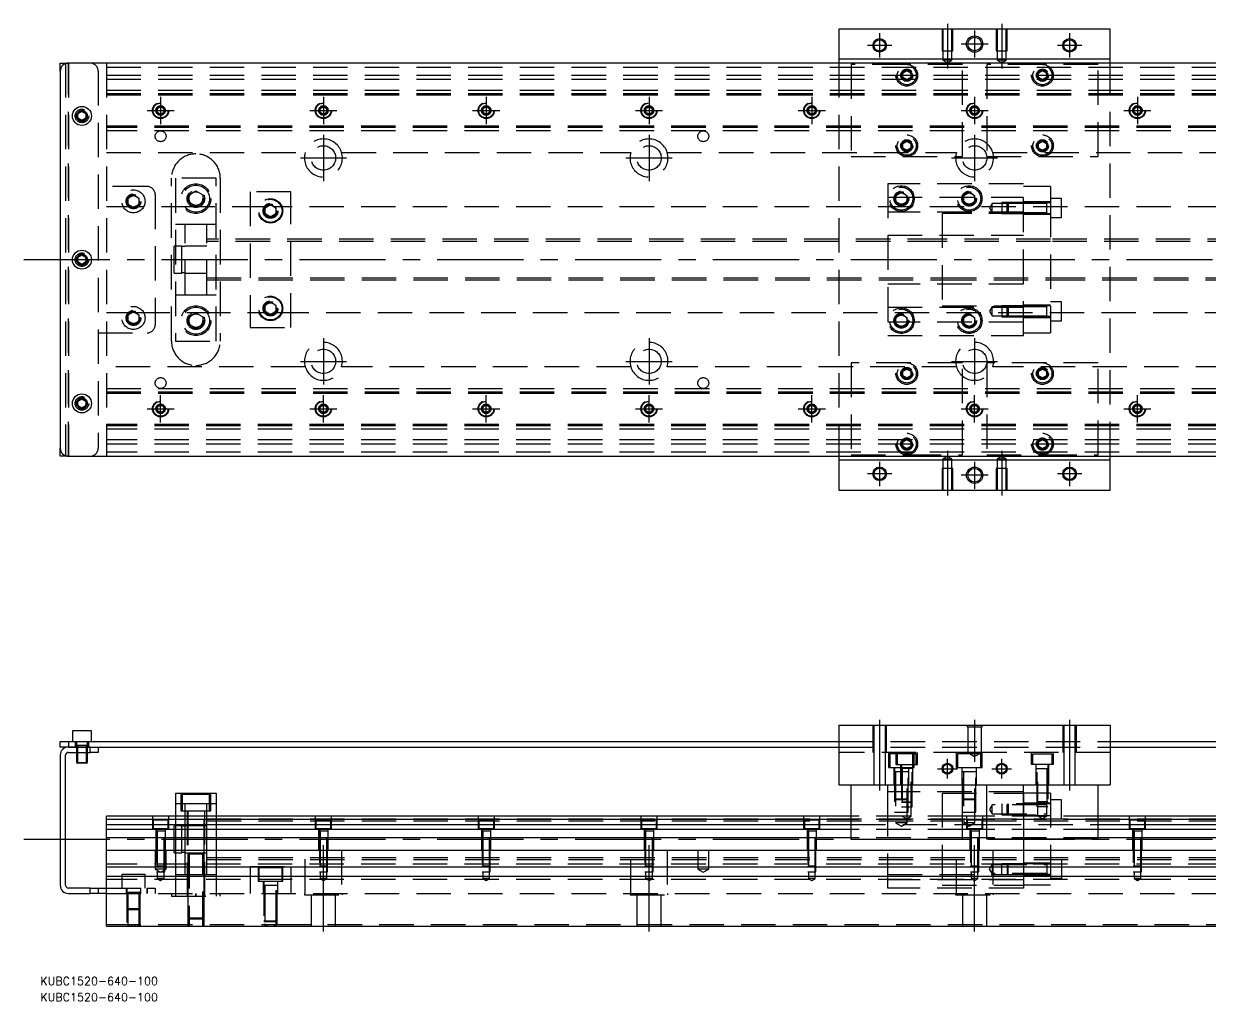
# Model space of a CAD drawing. Extents: x -13 to 861, y -273 to 87.
# Drawn here: x -13.4 to 423.9, y -273.5 to 87 of the extents above; entities that cross this region are included whole.
import ezdxf

# ---------------------------------------------------------------- set-up
doc = ezdxf.new("R2010")
doc.units = 0
doc.linetypes.add('CENTER', pattern=[50.8, 31.75, -6.35, 6.35, -6.35])
doc.linetypes.add('DASHED', pattern=[19.05, 12.7, -6.35])
doc.layers.get('0').update_dxf_attribs({"linetype": 'CONTINUOUS'})
doc.layers.add('CENTER', color=1, linetype='CENTER')
doc.styles.get("Standard").update_dxf_attribs({"font": 'txt.shx', "height": 3, "bigfont": 'bigfont.shx'})

# ---------------------------------------------------------------- blocks, each defined once
blk = doc.blocks.new('*U2')
at = {"color": 7, "linetype": 'CONTINUOUS'}
blk.add_text('KUBC1520-640-100', height=3, dxfattribs=at).set_placement((-7.31, -267.52))
blk = doc.blocks.new('*U3')
at = {"color": 7, "linetype": 'CONTINUOUS'}
blk.add_text('KUBC1520-640-100', height=3, dxfattribs=at).set_placement((-7.31, -273.48))

msp = doc.modelspace()

# ---------------------------------------------------------------- linework, layer by layer
at = {"color": 7, "linetype": 'CONTINUOUS'}
for p, q in [((287, 85), (287, 74)), ((387, 85), (287, 85)), ((387, 74), (387, 85)), ((0, 69.5), (0, 72.5)), ((0, 72.5), (3, 72.5)), ((671, 72.5), (3, 72.5)), ((287, 74), (387, 74)), ((287, 74), (287, 72.5)), ((387, 72.5), (387, 74)), ((0, 69.5), (0, -69.5)), ((6.5, 53.866026), (8, 54.73205)), ((6.5, 52.133974), (6.5, 53.866026)), ((8, 54.73205), (9.5, 53.866026)), ((9.5, 53.866026), (9.5, 52.133974)), ((8, 51.26795), (6.5, 52.133974)), ((9.5, 52.133974), (8, 51.26795)), ((6.5, 0.866026), (8, 1.73205)), ((6.5, -0.866026), (6.5, 0.866026)), ((8, 1.73205), (9.5, 0.866026)), ((9.5, 0.866026), (9.5, -0.866026)), ((8, -1.73205), (6.5, -0.866026)), ((9.5, -0.866026), (8, -1.73205)), ((6.5, -52.133974), (8, -51.26795)), ((6.5, -53.866026), (6.5, -52.133974)), ((8, -51.26795), (9.5, -52.133974)), ((9.5, -52.133974), (9.5, -53.866026)), ((8, -54.73205), (6.5, -53.866026)), ((9.5, -53.866026), (8, -54.73205)), ((0, -72.5), (0, -69.5)), ((3, -72.5), (0, -72.5)), ((3, -72.5), (671, -72.5)), ((287, -72.5), (287, -74)), ((287, -74), (287, -85)), ((387, -74), (287, -74)), ((387, -74), (387, -72.5)), ((387, -85), (387, -74)), ((287, -85), (387, -85)), ((11.5, -173.72), (4.5, -173.72)), ((4.5, -173.72), (4.5, -177.72)), ((11.5, -177.72), (11.5, -173.72)), ((287, -171.72), (287, -193.72)), ((287, -171.72), (387, -171.72)), ((387, -171.72), (387, -193.72)), ((0, -179.72), (0, -177.72)), ((0, -177.72), (3, -177.72)), ((3, -177.72), (3, -179.72)), ((3, -177.72), (287, -177.72)), ((387, -177.72), (671, -177.72)), ((3, -179.72), (0, -179.72)), ((0, -182.72), (0, -230.72)), ((2, -230.72), (2, -182.72)), ((3, -179.72), (11, -179.72)), ((11, -179.72), (3, -179.72)), ((3, -181.72), (11, -181.72)), ((6, -181.72), (6, -185.37)), ((6.35, -181.72), (6.35, -185.72)), ((9.65, -185.72), (9.65, -181.72)), ((10, -185.37), (10, -181.72)), ((11, -179.72), (287, -179.72)), ((11, -181.72), (11, -179.72)), ((14, -181.72), (11, -181.72)), ((14, -179.72), (14, -181.72)), ((387, -179.72), (663, -179.72)), ((6, -185.37), (10, -185.37)), ((6, -185.37), (6.35, -185.72)), ((9.65, -185.72), (6.35, -185.72)), ((9.65, -185.72), (10, -185.37)), ((42.5, -196.72), (42.5, -205.22)), ((42.5, -196.72), (57.5, -196.72)), ((57.5, -196.72), (57.5, -205.22)), ((287, -193.72), (387, -193.72)), ((291.5, -213.72), (291.5, -193.72)), ((332.5, -213.72), (332.5, -193.72)), ((341.5, -213.72), (341.5, -193.72)), ((382.5, -213.72), (382.5, -193.72)), ((291.5, -205.22), (17, -205.22)), ((17, -245.72), (17, -205.22)), ((341.5, -205.22), (332.5, -205.22)), ((657, -205.22), (382.5, -205.22)), ((291.5, -206.472272), (17, -206.472272)), ((17, -208.24668), (291.5, -208.24668)), ((341.5, -206.472272), (332.5, -206.472272)), ((332.5, -208.24668), (341.5, -208.24668)), ((657, -206.472272), (382.5, -206.472272)), ((382.5, -208.24668), (657, -208.24668)), ((291.5, -210.143076), (17, -210.143076)), ((291.5, -213.197372), (17, -213.197372)), ((291.5, -213.72), (332.5, -213.72)), ((341.5, -210.143076), (332.5, -210.143076)), ((341.5, -213.197372), (332.5, -213.197372)), ((382.5, -213.72), (341.5, -213.72)), ((657, -210.143076), (382.5, -210.143076)), ((657, -213.197372), (382.5, -213.197372)), ((17, -217.72), (657, -217.72)), ((657, -224.02), (17, -224.02)), ((11, -231.72), (3, -231.72)), ((11, -233.72), (11, -231.72)), ((11, -231.72), (14, -231.72)), ((14, -231.72), (14, -233.72)), ((14, -231.72), (17, -231.72)), ((657, -227.42), (17, -227.42)), ((3, -233.72), (11, -233.72)), ((14, -233.72), (11, -233.72)), ((17, -233.72), (14, -233.72)), ((17, -245.72), (657, -245.72))]:
    msp.add_line(p, q, dxfattribs=at)
at = {"color": 3, "linetype": 'DASHED'}
for p, q in [((325.000006, 85), (325.000006, 77)), ((325.35, 85), (325.35, 77)), ((328.65, 77), (328.65, 85)), ((328.999994, 77), (328.999994, 85)), ((345.000006, 85), (345.000006, 77)), ((345.35, 85), (345.35, 77)), ((348.65, 77), (348.65, 85)), ((348.999994, 77), (348.999994, 85)), ((325.000006, 77), (328.999994, 77)), ((325.35, 77), (325.35, 73.5)), ((328.65, 73.5), (328.65, 77)), ((345.000006, 77), (348.999994, 77)), ((345.35, 77), (345.35, 73.5)), ((348.65, 73.5), (348.65, 77)), ((2, 72.5), (2, -72.5)), ((3, 72.5), (3, -72.5)), ((3, -72.5), (3, 72.5)), ((3, 72.5), (3, -72.5)), ((3, -72.5), (3, 72.5)), ((17, 72.5), (17, -72.5)), ((17, 71), (657, 71)), ((287, 72.5), (287, -72.5)), ((291.5, 72), (291.5, 38)), ((312, 72), (291.5, 72)), ((332.5, 72), (312, 72)), ((328.65, 73.5), (325.35, 73.5)), ((325.35, 73.5), (327, 72.547372)), ((327, 72.547372), (328.65, 73.5)), ((332.5, 38), (332.5, 72)), ((362, 72), (341.5, 72)), ((341.5, 72), (341.5, 38)), ((348.65, 73.5), (345.35, 73.5)), ((345.35, 73.5), (347, 72.547372)), ((347, 72.547372), (348.65, 73.5)), ((382.5, 72), (362, 72)), ((382.5, 38), (382.5, 72)), ((387, -72.5), (387, 72.5)), ((14, 69.5), (14, -69.5)), ((17, 68), (657, 68)), ((17, 66.5), (657, 66.5)), ((310, 68), (310.023172, 68.30356)), ((310.5, 68.866026), (312, 69.73205)), ((310.5, 67.133974), (310.5, 68.866026)), ((312, 66.26795), (310.5, 67.133974)), ((312, 69.73205), (313.5, 68.866026)), ((313.5, 67.133974), (312, 66.26795)), ((313.5, 68.866026), (313.5, 67.133974)), ((360.5, 68.866026), (362, 69.73205)), ((360.5, 67.133974), (360.5, 68.866026)), ((362, 66.26795), (360.5, 67.133974)), ((362, 69.73205), (363.5, 68.866026)), ((363.5, 67.133974), (362, 66.26795)), ((363.5, 68.866026), (363.5, 67.133974)), ((363.973226, 68.326156), (364, 68)), ((17, 62.5), (657, 62.5)), ((17, 61.247728), (657, 61.247728)), ((17, 61.1147), (657, 61.1147)), ((17, 61.1), (657, 61.1)), ((17, 60.8), (657, 60.8)), ((9.973226, 53.326156), (10, 53)), ((35.5, 55), (35.52041, 55.24661)), ((35.75, 55.721688), (37, 56.443376)), ((35.75, 54.278312), (35.75, 55.721688)), ((37, 53.556624), (35.75, 54.278312)), ((37, 56.443376), (38.25, 55.721688)), ((38.25, 54.278312), (37, 53.556624)), ((38.25, 55.721688), (38.25, 54.278312)), ((95.5, 55), (95.52041, 55.24661)), ((95.75, 55.721688), (97, 56.443376)), ((95.75, 54.278312), (95.75, 55.721688)), ((97, 53.556624), (95.75, 54.278312)), ((97, 56.443376), (98.25, 55.721688)), ((98.25, 54.278312), (97, 53.556624)), ((98.25, 55.721688), (98.25, 54.278312)), ((155.5, 55), (155.52041, 55.24661)), ((155.75, 55.721688), (157, 56.443376)), ((155.75, 54.278312), (155.75, 55.721688)), ((157, 53.556624), (155.75, 54.278312)), ((157, 56.443376), (158.25, 55.721688)), ((158.25, 54.278312), (157, 53.556624)), ((158.25, 55.721688), (158.25, 54.278312)), ((215.5, 55), (215.52041, 55.24661)), ((215.75, 55.721688), (217, 56.443376)), ((215.75, 54.278312), (215.75, 55.721688)), ((217, 53.556624), (215.75, 54.278312)), ((217, 56.443376), (218.25, 55.721688)), ((218.25, 54.278312), (217, 53.556624)), ((218.25, 55.721688), (218.25, 54.278312)), ((275.5, 55), (275.52041, 55.24661)), ((275.75, 55.721688), (277, 56.443376)), ((275.75, 54.278312), (275.75, 55.721688)), ((277, 53.556624), (275.75, 54.278312)), ((277, 56.443376), (278.25, 55.721688)), ((278.25, 54.278312), (277, 53.556624)), ((278.25, 55.721688), (278.25, 54.278312)), ((335.5, 55), (335.52041, 55.24661)), ((335.75, 55.721688), (337, 56.443376)), ((335.75, 54.278312), (335.75, 55.721688)), ((337, 53.556624), (335.75, 54.278312)), ((337, 56.443376), (338.25, 55.721688)), ((338.25, 54.278312), (337, 53.556624)), ((338.25, 55.721688), (338.25, 54.278312)), ((395.5, 55), (395.52041, 55.24661)), ((395.75, 55.721688), (397, 56.443376)), ((395.75, 54.278312), (395.75, 55.721688)), ((397, 53.556624), (395.75, 54.278312)), ((397, 56.443376), (398.25, 55.721688)), ((398.25, 54.278312), (397, 53.556624)), ((398.25, 55.721688), (398.25, 54.278312)), ((657, 49.2), (17, 49.2)), ((657, 48.9), (17, 48.9)), ((657, 48.8853), (17, 48.8853)), ((657, 48.752272), (17, 48.752272)), ((657, 47.5), (17, 47.5)), ((310.5, 42.866026), (312, 43.73205)), ((312, 43.73205), (313.5, 42.866026)), ((360.5, 42.866026), (362, 43.73205)), ((362, 43.73205), (363.5, 42.866026)), ((17, 39.5), (90.291796, 39.5)), ((103.708204, 39.5), (210.291796, 39.5)), ((223.708204, 39.5), (330.291796, 39.5)), ((310.5, 41.133974), (310.5, 42.866026)), ((312, 40.26795), (310.5, 41.133974)), ((313.5, 41.133974), (312, 40.26795)), ((313.5, 42.866026), (313.5, 41.133974)), ((313.973226, 42.326156), (314, 42)), ((343.708204, 39.5), (450.291796, 39.5)), ((360.5, 41.133974), (360.5, 42.866026)), ((362, 40.26795), (360.5, 41.133974)), ((363.5, 41.133974), (362, 40.26795)), ((363.5, 42.866026), (363.5, 41.133974)), ((363.973226, 42.326156), (364, 42)), ((291.5, 38), (332.5, 38)), ((341.5, 38), (382.5, 38)), ((32, 27), (14, 27)), ((41, -30), (41, 30)), ((57.5, 30), (42.5, 30)), ((42.5, 30), (42.5, -30)), ((57.5, -30), (57.5, 30)), ((59, 30), (59, -30)), ((305, 28), (305, -28)), ((355, 28), (305, 28)), ((355, -28), (355, 28)), ((365, 27), (355, 27)), ((365, 27), (365, 20.976176)), ((24.5, 21.5), (24.534018, 21.911016)), ((25, 22.6547), (27, 23.809402)), ((25, 20.3453), (25, 22.6547)), ((27, 23.809402), (29, 22.6547)), ((29, 22.6547), (29, 20.3453)), ((35, 24), (35, -24)), ((47, 22.5), (47.020026, 22.846056)), ((47.5, 23.943376), (50, 25.386752)), ((47.5, 21.056624), (47.5, 23.943376)), ((50, 25.386752), (52.5, 23.943376)), ((52.5, 23.943376), (52.5, 21.056624)), ((70, 25), (70, -25)), ((85, 25), (70, 25)), ((85, -25), (85, 25)), ((305, 23), (355, 23)), ((308, 23.6547), (310, 24.809402)), ((308, 21.3453), (308, 23.6547)), ((310, 24.809402), (312, 23.6547)), ((312, 23.6547), (312, 21.3453)), ((312.483582, 22.786038), (312.5, 22.5)), ((333, 23.6547), (335, 24.809402)), ((333, 21.3453), (333, 23.6547)), ((335, 24.809402), (337, 23.6547)), ((337, 23.6547), (337, 21.3453)), ((337.483582, 22.786038), (337.5, 22.5)), ((369, 22.552558), (365, 22.552558)), ((369, 15.552558), (369, 22.552558)), ((26.359688, 19.5), (17, 19.5)), ((27, 19.190598), (25, 20.3453)), ((29, 20.3453), (27, 19.190598)), ((50, 19.5), (27.640312, 19.5)), ((50, 19.613248), (47.5, 21.056624)), ((52.5, 21.056624), (50, 19.613248)), ((76.030306, 19.5), (50, 19.5)), ((75, 18), (75.034018, 18.411016)), ((75.5, 19.1547), (77.5, 20.309402)), ((75.5, 16.8453), (75.5, 19.1547)), ((77.5, 20.309402), (79.5, 19.1547)), ((657, 19.5), (78.969694, 19.5)), ((79.5, 19.1547), (79.5, 16.8453)), ((355, 17.5), (305, 17.5)), ((310, 20.190598), (308, 21.3453)), ((312, 21.3453), (310, 20.190598)), ((335, 20.190598), (333, 21.3453)), ((337, 21.3453), (335, 20.190598)), ((343.5, 20.702558), (342.547372, 19.052558)), ((342.547372, 19.052558), (343.5, 17.402558)), ((343.5, 17.402558), (343.5, 20.702558)), ((347, 20.702558), (343.5, 20.702558)), ((347, 21.052554), (347, 17.052564)), ((349.35, 21.052554), (347, 21.052554)), ((349, 20.702558), (347, 20.702558)), ((349.35, 21.052558), (349, 20.702558)), ((349, 17.402558), (349, 20.702558)), ((355, 20.702558), (349, 20.702558)), ((355, 20.702558), (349, 20.702558)), ((349.35, 21.052558), (349.35, 17.052558)), ((355, 21.052556), (349.35, 21.052558)), ((355, 21.052554), (349.35, 21.052554)), ((365, 21.302558), (355, 21.302558)), ((363.605, 21.052558), (355, 21.052556)), ((365, 20.976176), (355, 20.976176)), ((363.6, 20.702558), (355, 20.702558)), ((365, 21.052558), (363.595, 21.052558)), ((363.6, 17.052554), (363.6, 21.052564)), ((363.6, 17.052554), (363.6, 21.052564)), ((363.6, 20.702558), (363.6, 21.052564)), ((363.6, 20.836098), (363.6, 21.052558)), ((363.6, 21.052558), (363.6, 20.835892)), ((365, 20.976176), (365, -20.976176)), ((77.5, 15.690598), (75.5, 16.8453)), ((79.5, 16.8453), (77.5, 15.690598)), ((325, 17), (325, -17)), ((355, 17), (325, 17)), ((343.5, 17.402558), (347, 17.402558)), ((347, 17.402558), (349, 17.402558)), ((347, 17.052564), (349.35, 17.052564)), ((349, 17.402558), (355, 17.402558)), ((349, 17.402558), (349.35, 17.052558)), ((349, 17.402558), (355, 17.402558)), ((349.35, 17.052564), (355, 17.052564)), ((349.35, 17.052558), (355, 17.052562)), ((355, 17.402558), (363.6, 17.402558)), ((355, 17.052562), (363.605, 17.052558)), ((355, 16.802558), (365, 16.802558)), ((363.595, 17.052558), (365, 17.052558)), ((363.6, 17.052554), (363.6, 17.402558)), ((363.6, 17.269268), (363.6, 17.052558)), ((363.6, 17.052558), (363.6, 17.26902)), ((365, 15.552558), (369, 15.552558)), ((46, 13), (42.5, 13)), ((46, -13), (46, 13)), ((54, 13), (46, 13)), ((54, 13), (46, 13)), ((54, -13), (54, 13)), ((57.5, 13), (54, 13)), ((305, 9), (355, 9)), ((42, -5), (42, 5)), ((44.85, 5), (42, 5)), ((44.85, -5), (44.85, 5)), ((46, 4.8), (44.85, 4.8)), ((54, 5), (46, 5)), ((54, 5), (46, 5)), ((325, 7.5), (54, 7.5)), ((325, 6.75), (54, 6.75)), ((365, 7.5), (325, 7.5)), ((365, 7.499994), (325, 7.499994)), ((365, 6.75), (325, 6.75)), ((365, 6.75), (325, 6.75)), ((607, 7.5), (365, 7.5)), ((607, 6.75), (365, 6.75)), ((9.973226, 0.326156), (10, 0)), ((42, -5), (44.85, -5)), ((44.85, -4.8), (46, -4.8)), ((46, -5), (54, -5)), ((46, -5), (54, -5)), ((54, -6.75), (325, -6.75)), ((54, -7.5), (325, -7.5)), ((325, -6.75), (365, -6.75)), ((325, -6.75), (365, -6.75)), ((325, -7.499994), (365, -7.499994)), ((325, -7.5), (365, -7.5)), ((365, -6.75), (607, -6.75)), ((365, -7.5), (607.005, -7.5)), ((42.5, -13), (46, -13)), ((46, -13), (54, -13)), ((46, -13), (54, -13)), ((54, -13), (57.5, -13)), ((355, -9), (305, -9)), ((75.5, -16.8453), (77.5, -15.690598)), ((75.5, -19.1547), (75.5, -16.8453)), ((77.5, -15.690598), (79.5, -16.8453)), ((79.5, -16.8453), (79.5, -19.1547)), ((325, -17), (355, -17)), ((343.5, -17.402558), (342.547372, -19.052558)), ((343.5, -20.702558), (343.5, -17.402558)), ((347, -17.402558), (343.5, -17.402558)), ((347, -17.052564), (347, -21.052554)), ((349.35, -17.052564), (347, -17.052564)), ((349, -17.402558), (347, -17.402558)), ((349.35, -17.052558), (349, -17.402558)), ((349, -20.702558), (349, -17.402558)), ((355, -17.402558), (349, -17.402558)), ((355, -17.402558), (349, -17.402558)), ((349.35, -17.052558), (349.35, -21.052558)), ((355, -17.052562), (349.35, -17.052558)), ((355, -17.052564), (349.35, -17.052564)), ((365, -16.802558), (355, -16.802558)), ((363.605, -17.052558), (355, -17.052562)), ((363.6, -17.402558), (355, -17.402558)), ((365, -17.052558), (363.595, -17.052558)), ((363.6, -21.052564), (363.6, -17.052554)), ((363.6, -21.051878), (363.6, -17.052554)), ((363.6, -17.26902), (363.6, -17.052558)), ((363.6, -17.052558), (363.6, -17.269226)), ((369, -15.552558), (365, -15.552558)), ((369, -22.552558), (369, -15.552558)), ((17, -19.5), (26.359688, -19.5)), ((25, -20.3453), (27, -19.190598)), ((25, -22.6547), (25, -20.3453)), ((27, -19.190598), (29, -20.3453)), ((27.640312, -19.5), (50, -19.5)), ((29, -20.3453), (29, -22.6547)), ((29.483582, -21.213962), (29.5, -21.5)), ((47.5, -21.056624), (50, -19.613248)), ((47.5, -23.943376), (47.5, -21.056624)), ((50, -19.5), (76.030306, -19.5)), ((50, -19.613248), (52.5, -21.056624)), ((52.5, -21.056624), (52.5, -23.943376)), ((77.5, -20.309402), (75.5, -19.1547)), ((79.5, -19.1547), (77.5, -20.309402)), ((78.969694, -19.5), (657, -19.5)), ((79.983582, -17.713962), (80, -18)), ((305, -17.5), (355, -17.5)), ((308, -21.3453), (310, -20.190598)), ((308, -23.6547), (308, -21.3453)), ((310, -20.190598), (312, -21.3453)), ((312, -21.3453), (312, -23.6547)), ((333, -21.3453), (335, -20.190598)), ((333, -23.6547), (333, -21.3453)), ((335, -20.190598), (337, -21.3453)), ((337, -21.3453), (337, -23.6547)), ((342.547372, -19.052558), (343.5, -20.702558)), ((343.5, -20.702558), (347, -20.702558)), ((347, -20.702558), (349, -20.702558)), ((347, -21.052554), (349.35, -21.052554)), ((349, -20.702558), (355, -20.702558)), ((349, -20.702558), (349.35, -21.052558)), ((349, -20.702558), (355, -20.702558)), ((349.35, -21.052554), (355, -21.052554)), ((349.35, -21.052558), (355, -21.052556)), ((355, -20.702558), (363.6, -20.702558)), ((365, -20.976176), (355, -20.976176)), ((355, -21.052556), (363.605, -21.052558)), ((355, -21.302558), (365, -21.302558)), ((363.595, -21.052558), (365, -21.052558)), ((363.6, -20.83585), (363.6, -21.052558)), ((363.6, -21.052558), (363.6, -20.836098)), ((363.6, -21.052564), (363.6, -21.051878)), ((365, -20.976176), (365, -27)), ((27, -23.809402), (25, -22.6547)), ((29, -22.6547), (27, -23.809402)), ((47, -22.5), (47.020026, -22.153944)), ((50, -25.386752), (47.5, -23.943376)), ((52.5, -23.943376), (50, -25.386752)), ((70, -25), (85, -25)), ((355, -23), (305, -23)), ((310, -24.809402), (308, -23.6547)), ((312, -23.6547), (310, -24.809402)), ((312.483582, -22.213962), (312.5, -22.5)), ((332.5, -22.5), (332.518502, -22.196412)), ((335, -24.809402), (333, -23.6547)), ((337, -23.6547), (335, -24.809402)), ((365, -22.552558), (369, -22.552558)), ((14, -27), (32, -27)), ((42.5, -30), (57.5, -30)), ((305, -28), (355, -28)), ((355, -27), (365, -27)), ((291.5, -38), (291.5, -72)), ((332.5, -38), (291.5, -38)), ((332.5, -72), (332.5, -38)), ((341.5, -38), (341.5, -72)), ((382.5, -38), (341.5, -38)), ((382.5, -72), (382.5, -38)), ((90.291796, -39.5), (17, -39.5)), ((210.291796, -39.5), (103.708204, -39.5)), ((330.291796, -39.5), (223.708204, -39.5)), ((310.5, -41.133974), (312, -40.26795)), ((310.5, -42.866026), (310.5, -41.133974)), ((312, -43.73205), (310.5, -42.866026)), ((312, -40.26795), (313.5, -41.133974)), ((313.5, -42.866026), (312, -43.73205)), ((313.5, -41.133974), (313.5, -42.866026)), ((313.973226, -41.673844), (314, -42)), ((450.291796, -39.5), (343.708204, -39.5)), ((360, -42), (360.030168, -41.653934)), ((360.5, -41.133974), (362, -40.26795)), ((360.5, -42.866026), (360.5, -41.133974)), ((362, -43.73205), (360.5, -42.866026)), ((362, -40.26795), (363.5, -41.133974)), ((363.5, -42.866026), (362, -43.73205)), ((363.5, -41.133974), (363.5, -42.866026)), ((17, -47.5), (657, -47.5)), ((17, -48.752272), (657, -48.752272)), ((17, -48.8853), (657, -48.8853)), ((17, -48.9), (657, -48.9)), ((17, -49.2), (657, -49.2)), ((6, -53), (6.030168, -52.653934)), ((35.5, -55), (35.52041, -54.75339)), ((35.75, -54.278312), (37, -53.556624)), ((35.75, -55.721688), (35.75, -54.278312)), ((37, -56.443376), (35.75, -55.721688)), ((37, -53.556624), (38.25, -54.278312)), ((38.25, -55.721688), (37, -56.443376)), ((38.25, -54.278312), (38.25, -55.721688)), ((95.75, -54.278312), (97, -53.556624)), ((95.75, -55.721688), (95.75, -54.278312)), ((97, -56.443376), (95.75, -55.721688)), ((97, -53.556624), (98.25, -54.278312)), ((98.25, -55.721688), (97, -56.443376)), ((98.25, -54.278312), (98.25, -55.721688)), ((98.477374, -54.74045), (98.5, -55)), ((155.75, -54.278312), (157, -53.556624)), ((155.75, -55.721688), (155.75, -54.278312)), ((157, -56.443376), (155.75, -55.721688)), ((157, -53.556624), (158.25, -54.278312)), ((158.25, -55.721688), (157, -56.443376)), ((158.25, -54.278312), (158.25, -55.721688)), ((158.477374, -54.74045), (158.5, -55)), ((215.75, -54.278312), (217, -53.556624)), ((215.75, -55.721688), (215.75, -54.278312)), ((217, -56.443376), (215.75, -55.721688)), ((217, -53.556624), (218.25, -54.278312)), ((218.25, -55.721688), (217, -56.443376)), ((218.25, -54.278312), (218.25, -55.721688)), ((218.477374, -54.74045), (218.5, -55)), ((275.75, -54.278312), (277, -53.556624)), ((275.75, -55.721688), (275.75, -54.278312)), ((277, -56.443376), (275.75, -55.721688)), ((277, -53.556624), (278.25, -54.278312)), ((278.25, -55.721688), (277, -56.443376)), ((278.25, -54.278312), (278.25, -55.721688)), ((278.477374, -54.74045), (278.5, -55)), ((335.75, -54.278312), (337, -53.556624)), ((335.75, -55.721688), (335.75, -54.278312)), ((337, -56.443376), (335.75, -55.721688)), ((337, -53.556624), (338.25, -54.278312)), ((338.25, -55.721688), (337, -56.443376)), ((338.25, -54.278312), (338.25, -55.721688)), ((338.477374, -54.74045), (338.5, -55)), ((395.75, -54.278312), (397, -53.556624)), ((395.75, -55.721688), (395.75, -54.278312)), ((397, -56.443376), (395.75, -55.721688)), ((397, -53.556624), (398.25, -54.278312)), ((398.25, -55.721688), (397, -56.443376)), ((398.25, -54.278312), (398.25, -55.721688)), ((398.477374, -54.74045), (398.5, -55)), ((657, -60.8), (17, -60.8)), ((657, -61.1), (17, -61.1)), ((657, -61.1147), (17, -61.1147)), ((657, -61.247728), (17, -61.247728)), ((657, -62.5), (17, -62.5)), ((657, -66.5), (17, -66.5)), ((657, -68), (17, -68)), ((310, -68), (310.023172, -67.69644)), ((310.5, -67.133974), (312, -66.26795)), ((310.5, -68.866026), (310.5, -67.133974)), ((312, -69.73205), (310.5, -68.866026)), ((312, -66.26795), (313.5, -67.133974)), ((313.5, -68.866026), (312, -69.73205)), ((313.5, -67.133974), (313.5, -68.866026)), ((360.5, -67.133974), (362, -66.26795)), ((360.5, -68.866026), (360.5, -67.133974)), ((362, -69.73205), (360.5, -68.866026)), ((362, -66.26795), (363.5, -67.133974)), ((363.5, -68.866026), (362, -69.73205)), ((363.5, -67.133974), (363.5, -68.866026)), ((363.973226, -67.673844), (364, -68)), ((657, -71), (17, -71)), ((291.5, -72), (312, -72)), ((312, -72), (332.5, -72)), ((327, -72.547372), (325.35, -73.5)), ((325.35, -73.5), (327, -73.5)), ((325.35, -73.5), (325.35, -77)), ((328.65, -73.5), (327, -72.547372)), ((327, -73.5), (328.65, -73.5)), ((328.65, -77), (328.65, -73.5)), ((341.5, -72), (362, -72)), ((347, -72.547372), (345.35, -73.5)), ((345.35, -73.5), (347, -73.5)), ((345.35, -73.5), (345.35, -77)), ((348.65, -73.5), (347, -72.547372)), ((347, -73.5), (348.65, -73.5)), ((348.65, -77), (348.65, -73.5)), ((362, -72), (382.5, -72)), ((328.999994, -77), (325.000006, -77)), ((325.000006, -77), (325.000006, -85)), ((325.35, -77), (325.35, -85)), ((328.65, -85), (328.65, -77)), ((328.999994, -85), (328.999994, -77)), ((348.999994, -77), (345.000006, -77)), ((345.000006, -77), (345.000006, -85)), ((345.35, -77), (345.35, -85)), ((348.65, -85), (348.65, -77)), ((348.999994, -85), (348.999994, -77)), ((299.500006, -171.72), (299.500006, -181.72)), ((299.9, -171.72), (299.9, -181.72)), ((304.1, -181.72), (304.1, -171.72)), ((304.499994, -181.72), (304.499994, -171.72)), ((334.5, -172.22), (334, -171.72)), ((334.5, -172.22), (334.5, -181.72)), ((334.5, -172.22), (339.5, -172.22)), ((340, -171.72), (339.5, -172.22)), ((339.5, -181.72), (339.5, -172.22)), ((369.500006, -171.72), (369.500006, -181.72)), ((369.9, -171.72), (369.9, -181.72)), ((374.1, -181.72), (374.1, -171.72)), ((374.499994, -181.72), (374.499994, -171.72)), ((5.5, -177.72), (5.5, -179.72)), ((10.000006, -179.12), (5.999994, -179.12)), ((6, -177.72), (6, -181.72)), ((6.35, -179.12), (6.35, -181.72)), ((9.65, -181.72), (9.65, -179.12)), ((10, -181.72), (10, -177.72)), ((10.5, -179.72), (10.5, -177.72)), ((287, -177.72), (387, -177.72)), ((287, -179.72), (387, -179.72)), ((334.5, -181.72), (287, -181.72)), ((299.9, -181.72), (299.9, -193.72)), ((304.1, -193.72), (304.1, -181.72)), ((305.25, -181.72), (305.25, -187.22)), ((314.25, -182.22), (305.75, -182.22)), ((305.75, -182.22), (305.75, -187.22)), ((308, -181.72), (308, -186.22)), ((315.5, -182.22), (308.5, -182.22)), ((308.5, -182.22), (308.5, -186.22)), ((314.25, -187.22), (314.25, -182.22)), ((314.75, -187.22), (314.75, -181.72)), ((315.5, -186.22), (315.5, -182.22)), ((316, -186.22), (316, -181.72)), ((330.25, -181.72), (330.25, -187.22)), ((339.25, -182.22), (330.75, -182.22)), ((330.75, -182.22), (330.75, -187.22)), ((339.5, -181.72), (334.5, -181.72)), ((334.5, -181.72), (337, -183.163376)), ((337, -183.163376), (339.5, -181.72)), ((339.25, -187.22), (339.25, -182.22)), ((387, -181.72), (339.5, -181.72)), ((339.75, -187.22), (339.75, -181.72)), ((358, -186.22), (358, -181.72)), ((358.5, -182.22), (365.5, -182.22)), ((358.5, -186.22), (358.5, -182.22)), ((365.5, -182.22), (365.5, -186.22)), ((366, -181.72), (366, -186.22)), ((369.9, -181.72), (369.9, -193.72)), ((374.1, -193.72), (374.1, -181.72)), ((305.25, -187.22), (314.75, -187.22)), ((307.25, -187.22), (307.25, -193.72)), ((307.500006, -187.22), (307.500006, -203.72)), ((308, -186.22), (316, -186.22)), ((309.75, -186.22), (309.75, -193.72)), ((309.999972, -186.22), (310.000006, -201.72)), ((314.25, -187.62), (309.999994, -187.62)), ((310.35, -187.62), (310.35, -205.22)), ((312.499994, -203.72), (312.499994, -187.22)), ((312.75, -193.72), (312.75, -187.22)), ((313.65, -205.22), (313.65, -187.62)), ((313.999994, -201.72), (314.000028, -186.22)), ((314.25, -193.72), (314.25, -186.22)), ((330.25, -187.22), (339.75, -187.22)), ((332.25, -187.22), (332.25, -193.72)), ((332.500006, -203.72), (332.500006, -187.22)), ((337.499994, -203.72), (337.499994, -187.22)), ((337.75, -193.72), (337.75, -187.22)), ((366, -186.22), (358, -186.22)), ((359.75, -193.72), (359.75, -186.22)), ((359.75, -187.62), (364.000006, -187.62)), ((360.000006, -201.72), (359.999972, -186.22)), ((360.35, -205.22), (360.35, -187.62)), ((363.65, -187.62), (363.65, -205.22)), ((364.000028, -186.22), (363.999994, -201.72)), ((364.25, -186.22), (364.25, -193.72)), ((312.500006, -188.82), (307.499994, -188.82)), ((307.9, -188.82), (307.9, -207.72)), ((312.1, -207.72), (312.1, -188.82)), ((337.500006, -188.82), (332.499994, -188.82)), ((332.9, -188.82), (332.9, -207.72)), ((337.1, -207.72), (337.1, -188.82)), ((44.5, -196.72), (44.5, -203.22)), ((55.5, -203.22), (55.5, -196.72)), ((305, -205.22), (305, -193.72)), ((355, -196.22), (305, -196.22)), ((325, -196.72), (325, -230.72)), ((325, -196.72), (355, -196.72)), ((355, -205.22), (355, -193.72)), ((365, -196.72), (355, -196.72)), ((355, -196.72), (355, -230.72)), ((365, -196.72), (365, -230.72)), ((46, -200.72), (42.5, -200.72)), ((55, -197.22), (45, -197.22)), ((45, -197.22), (45, -203.22)), ((46, -203.22), (46, -200.72)), ((54, -200.72), (46, -200.72)), ((54, -203.22), (54, -200.72)), ((57.5, -200.72), (54, -200.72)), ((55, -203.22), (55, -197.22)), ((307.5, -198.82), (310, -198.82)), ((307.5, -198.82), (307.9, -199.22)), ((310, -199.22), (307.9, -199.22)), ((310, -198.82), (310.35, -198.82)), ((310.35, -199.22), (310, -199.22)), ((310, -199.87), (314, -199.87)), ((310, -199.87), (310.35, -200.22)), ((310.35, -198.82), (312.5, -198.82)), ((312.1, -199.22), (310.35, -199.22)), ((313.65, -200.22), (310.35, -200.22)), ((312.1, -199.22), (312.5, -198.82)), ((313.65, -200.22), (314, -199.87)), ((332.5, -198.82), (337.5, -198.82)), ((332.5, -198.82), (332.9, -199.22)), ((337.1, -199.22), (332.9, -199.22)), ((337.1, -199.22), (337.5, -198.82)), ((343.5, -201.07), (342.547372, -202.72)), ((343.5, -204.37), (343.5, -201.07)), ((363.6, -201.07), (343.5, -201.07)), ((365, -200.719975), (347, -200.720006)), ((347, -200.720006), (347, -204.719994)), ((349.35, -200.72), (349, -201.07)), ((349, -204.37), (349, -201.07)), ((349.35, -200.72), (349.35, -204.72)), ((365, -200.47), (355, -200.47)), ((364, -199.87), (360, -199.87)), ((360.35, -200.22), (360, -199.87)), ((360.35, -200.22), (363.65, -200.22)), ((363.6, -204.720006), (363.6, -200.719994)), ((364, -199.87), (363.65, -200.22)), ((369, -199.22), (365, -199.22)), ((369, -205.22), (369, -199.22)), ((34, -205.22), (34, -209.72)), ((40, -209.72), (40, -205.22)), ((42.5, -205.22), (42.5, -217.72)), ((44.5, -203.22), (55.5, -203.22)), ((46, -213.72), (46, -203.22)), ((46.75, -203.22), (46.75, -234.72)), ((47, -203.22), (47, -219.225)), ((53, -219.225), (53, -203.22)), ((53.25, -234.72), (53.25, -203.22)), ((54, -205.22), (54, -203.22)), ((54, -213.72), (54, -205.22)), ((57.5, -205.22), (57.5, -217.72)), ((94, -205.22), (94, -209.72)), ((100, -209.72), (100, -205.22)), ((154, -205.22), (154, -209.72)), ((160, -209.72), (160, -205.22)), ((214, -205.22), (214, -209.72)), ((220, -209.72), (220, -205.22)), ((274, -205.22), (274, -209.72)), ((280, -209.72), (280, -205.22)), ((332.5, -205.22), (291.5, -205.22)), ((305, -231.72), (305, -205.22)), ((307.500006, -203.72), (312.499994, -203.72)), ((310.000006, -201.72), (313.999994, -201.72)), ((313.65, -205.22), (310.35, -205.22)), ((310.35, -205.22), (312, -206.172628)), ((312, -206.172628), (313.65, -205.22)), ((332.500006, -203.72), (337.499994, -203.72)), ((334, -205.22), (334, -209.72)), ((340, -209.72), (340, -205.22)), ((382.5, -205.22), (341.5, -205.22)), ((342.547372, -202.72), (343.5, -204.37)), ((343.5, -204.37), (363.6, -204.37)), ((347, -204.719994), (365, -204.720025)), ((349, -204.37), (349.35, -204.72)), ((355, -204.97), (365, -204.97)), ((355, -205.22), (355, -231.72)), ((363.999994, -201.72), (360.000006, -201.72)), ((360.35, -205.22), (363.65, -205.22)), ((362, -206.172628), (360.35, -205.22)), ((363.65, -205.22), (362, -206.172628)), ((369, -206.22), (369, -205.22)), ((394, -205.22), (394, -209.72)), ((400, -209.72), (400, -205.22)), ((34, -209.72), (40, -209.72)), ((39.75, -206.72), (34.25, -206.72)), ((34.25, -206.72), (34.25, -209.72)), ((35.25, -209.72), (35.25, -217.72)), ((35.500006, -209.72), (35.500006, -225.72)), ((38.499994, -225.72), (38.499994, -209.72)), ((38.75, -217.72), (38.75, -209.72)), ((39.75, -209.72), (39.75, -206.72)), ((42, -213.72), (42, -208.72)), ((42.5, -208.72), (42, -208.72)), ((44.85, -208.72), (42.5, -208.72)), ((44.85, -213.72), (44.85, -208.72)), ((46, -208.92), (44.85, -208.92)), ((54, -208.72), (46, -208.72)), ((54, -206.22), (607, -206.22)), ((54, -206.97), (607, -206.97)), ((94, -209.72), (100, -209.72)), ((99.75, -206.72), (94.25, -206.72)), ((94.25, -206.72), (94.25, -209.72)), ((95.25, -209.72), (95.25, -217.72)), ((95.500006, -209.72), (95.500006, -225.72)), ((98.499994, -225.72), (98.499994, -209.72)), ((98.75, -217.72), (98.75, -209.72)), ((99.75, -209.72), (99.75, -206.72)), ((154, -209.72), (160, -209.72)), ((159.75, -206.72), (154.25, -206.72)), ((154.25, -206.72), (154.25, -209.72)), ((155.25, -209.72), (155.25, -217.72)), ((155.500006, -209.72), (155.500006, -225.72)), ((158.499994, -225.72), (158.499994, -209.72)), ((158.75, -217.72), (158.75, -209.72)), ((159.75, -209.72), (159.75, -206.72)), ((214, -209.72), (220, -209.72)), ((219.75, -206.72), (214.25, -206.72)), ((214.25, -206.72), (214.25, -209.72)), ((215.25, -209.72), (215.25, -217.72)), ((215.500006, -209.72), (215.500006, -225.72)), ((218.499994, -225.72), (218.499994, -209.72)), ((218.75, -217.72), (218.75, -209.72)), ((219.75, -209.72), (219.75, -206.72)), ((274, -209.72), (280, -209.72)), ((279.75, -206.72), (274.25, -206.72)), ((274.25, -206.72), (274.25, -209.72)), ((275.25, -209.72), (275.25, -217.72)), ((275.500006, -209.72), (275.500006, -225.72)), ((278.499994, -225.72), (278.499994, -209.72)), ((278.75, -217.72), (278.75, -209.72)), ((279.75, -209.72), (279.75, -206.72)), ((332.5, -206.472272), (291.5, -206.472272)), ((291.5, -208.24668), (332.5, -208.24668)), ((312.1, -207.72), (307.9, -207.72)), ((307.9, -207.72), (310, -208.932436)), ((310, -208.932436), (312.1, -207.72)), ((337.1, -207.72), (332.9, -207.72)), ((332.9, -207.72), (335, -208.932436)), ((334, -209.72), (340, -209.72)), ((339.75, -206.72), (334.25, -206.72)), ((334.25, -206.72), (334.25, -209.72)), ((335, -208.932436), (337.1, -207.72)), ((335.25, -209.72), (335.25, -217.72)), ((335.500006, -209.72), (335.500006, -225.72)), ((338.499994, -225.72), (338.499994, -209.72)), ((338.75, -217.72), (338.75, -209.72)), ((339.75, -209.72), (339.75, -206.72)), ((382.5, -206.472272), (341.5, -206.472272)), ((341.5, -208.24668), (382.5, -208.24668)), ((365, -206.22), (369, -206.22)), ((394, -209.72), (400, -209.72)), ((399.75, -206.72), (394.25, -206.72)), ((394.25, -206.72), (394.25, -209.72)), ((395.25, -209.72), (395.25, -217.72)), ((395.500006, -209.72), (395.500006, -225.72)), ((398.499994, -225.72), (398.499994, -209.72)), ((398.75, -217.72), (398.75, -209.72)), ((399.75, -209.72), (399.75, -206.72)), ((38.500006, -210.72), (35.499994, -210.72)), ((35.75, -210.72), (35.75, -225.72)), ((38.25, -225.72), (38.25, -210.72)), ((42, -217.72), (42, -213.72)), ((44.85, -218.72), (44.85, -213.72)), ((46, -226.72), (46, -213.72)), ((54, -217.72), (54, -213.72)), ((98.500006, -210.72), (95.499994, -210.72)), ((95.75, -210.72), (95.75, -225.72)), ((98.25, -225.72), (98.25, -210.72)), ((158.500006, -210.72), (155.499994, -210.72)), ((155.75, -210.72), (155.75, -225.72)), ((158.25, -225.72), (158.25, -210.72)), ((218.500006, -210.72), (215.499994, -210.72)), ((215.75, -210.72), (215.75, -225.72)), ((218.25, -225.72), (218.25, -210.72)), ((278.500006, -210.72), (275.499994, -210.72)), ((275.75, -210.72), (275.75, -225.72)), ((278.25, -225.72), (278.25, -210.72)), ((332.5, -210.143076), (291.5, -210.143076)), ((332.5, -213.197372), (291.5, -213.197372)), ((338.500006, -210.72), (335.499994, -210.72)), ((335.75, -210.72), (335.75, -225.72)), ((338.25, -225.72), (338.25, -210.72)), ((382.5, -210.143076), (341.5, -210.143076)), ((382.5, -213.197372), (341.5, -213.197372)), ((398.500006, -210.72), (395.499994, -210.72)), ((395.75, -210.72), (395.75, -225.72)), ((398.25, -225.72), (398.25, -210.72)), ((35, -217.72), (35, -224.72)), ((39, -224.72), (39, -217.72)), ((42, -218.72), (42, -217.72)), ((42.5, -217.72), (42.5, -224.02)), ((44.85, -218.52), (46, -218.52)), ((54, -224.02), (54, -217.72)), ((57.5, -217.72), (57.5, -224.02)), ((90.291796, -233.72), (90.291796, -217.72)), ((103.708204, -217.72), (103.708204, -233.72)), ((210.291796, -233.72), (210.291796, -217.72)), ((223.708204, -217.72), (223.708204, -233.72)), ((235, -217.72), (235, -224.72)), ((239, -224.72), (239, -217.72)), ((330.291796, -233.72), (330.291796, -217.72)), ((343.708204, -217.72), (343.708204, -233.72)), ((657, -222.87), (17, -222.87)), ((42, -218.72), (42.5, -218.72)), ((42.5, -218.72), (44.85, -218.72)), ((46, -218.72), (54, -218.72)), ((53.000006, -219.22), (46.999994, -219.22)), ((47, -219.215), (47, -227.42)), ((47.5, -219.22), (47.5, -245.72)), ((52.5, -245.72), (52.5, -219.22)), ((53, -227.42), (53, -219.215)), ((54, -220.47), (607, -220.47)), ((54, -221.22), (607, -221.22)), ((347, -222.720006), (365, -222.719975)), ((347, -226.719994), (347, -222.720006)), ((349, -223.07), (349.35, -222.72)), ((349.35, -226.72), (349.35, -222.72)), ((355, -222.47), (365, -222.47)), ((363.6, -222.719994), (363.6, -226.720006)), ((365, -221.22), (369, -221.22)), ((369, -221.22), (369, -222.22)), ((369, -222.22), (369, -228.22)), ((31.25, -226.72), (22.75, -226.72)), ((22.75, -226.72), (22.75, -231.72)), ((31.25, -231.72), (31.25, -226.72)), ((39, -224.72), (35, -224.72)), ((35, -224.72), (37, -225.8747)), ((35.5, -223.47), (38.5, -223.47)), ((35.5, -223.47), (35.75, -223.72)), ((35.500006, -225.72), (38.499994, -225.72)), ((38.25, -223.72), (35.75, -223.72)), ((35.75, -225.72), (35.75, -228.22)), ((37, -225.8747), (39, -224.72)), ((38.25, -223.72), (38.5, -223.47)), ((38.25, -228.22), (38.25, -225.72)), ((42.5, -224.02), (42.5, -227.42)), ((42.5, -226.72), (46, -226.72)), ((46, -226.72), (47, -226.72)), ((47, -226.72), (47.5, -226.72)), ((47.5, -226.72), (52.5, -226.72)), ((52.5, -226.72), (53, -226.72)), ((53, -226.72), (54, -226.72)), ((54, -226.72), (54, -224.02)), ((54, -226.72), (57.5, -226.72)), ((57.5, -224.02), (57.5, -227.42)), ((70, -223.72), (85, -223.72)), ((70, -223.72), (70, -224.02)), ((70, -224.02), (70, -233.72)), ((73, -223.72), (73, -229.22)), ((81.75, -224.22), (73.25, -224.22)), ((73.25, -224.22), (73.25, -227.42)), ((81.75, -227.42), (81.75, -224.22)), ((82, -229.22), (82, -223.72)), ((85, -223.72), (85, -224.02)), ((85, -224.02), (85, -233.72)), ((95.5, -223.47), (98.5, -223.47)), ((95.5, -223.47), (95.75, -223.72)), ((95.500006, -225.72), (98.499994, -225.72)), ((98.25, -223.72), (95.75, -223.72)), ((95.75, -225.72), (95.75, -228.22)), ((98.25, -223.72), (98.5, -223.47)), ((98.25, -228.22), (98.25, -225.72)), ((155.5, -223.47), (158.5, -223.47)), ((155.5, -223.47), (155.75, -223.72)), ((155.500006, -225.72), (158.499994, -225.72)), ((158.25, -223.72), (155.75, -223.72)), ((155.75, -225.72), (155.75, -228.22)), ((158.25, -223.72), (158.5, -223.47)), ((158.25, -228.22), (158.25, -225.72)), ((215.5, -223.47), (218.5, -223.47)), ((215.5, -223.47), (215.75, -223.72)), ((215.500006, -225.72), (218.499994, -225.72)), ((218.25, -223.72), (215.75, -223.72)), ((215.75, -225.72), (215.75, -228.22)), ((218.25, -223.72), (218.5, -223.47)), ((218.25, -228.22), (218.25, -225.72)), ((239, -224.72), (235, -224.72)), ((235, -224.72), (237, -225.8747)), ((237, -225.8747), (239, -224.72)), ((275.5, -223.47), (278.5, -223.47)), ((275.5, -223.47), (275.75, -223.72)), ((275.500006, -225.72), (278.499994, -225.72)), ((278.25, -223.72), (275.75, -223.72)), ((275.75, -225.72), (275.75, -228.22)), ((278.25, -223.72), (278.5, -223.47)), ((278.25, -228.22), (278.25, -225.72)), ((305, -226.72), (355, -226.72)), ((335.5, -223.47), (338.5, -223.47)), ((335.5, -223.47), (335.75, -223.72)), ((335.500006, -225.72), (338.499994, -225.72)), ((338.25, -223.72), (335.75, -223.72)), ((335.75, -225.72), (335.75, -228.22)), ((338.25, -223.72), (338.5, -223.47)), ((338.25, -228.22), (338.25, -225.72)), ((342.547372, -224.72), (343.5, -223.07)), ((343.5, -226.37), (342.547372, -224.72)), ((343.5, -223.07), (343.5, -226.37)), ((343.5, -223.07), (363.6, -223.07)), ((363.6, -226.37), (343.5, -226.37)), ((365, -226.720025), (347, -226.719994)), ((349, -223.07), (349, -226.37)), ((349.35, -226.72), (349, -226.37)), ((365, -226.97), (355, -226.97)), ((395.5, -223.47), (398.5, -223.47)), ((395.5, -223.47), (395.75, -223.72)), ((395.500006, -225.72), (398.499994, -225.72)), ((398.25, -223.72), (395.75, -223.72)), ((395.75, -225.72), (395.75, -228.22)), ((398.25, -223.72), (398.5, -223.47)), ((398.25, -228.22), (398.25, -225.72)), ((657, -228.57), (17, -228.57)), ((17, -231.72), (32, -231.72)), ((24.25, -231.72), (24.25, -233.72)), ((24.499997, -231.72), (24.500006, -245.72)), ((29.499994, -245.72), (29.500003, -231.72)), ((29.75, -233.72), (29.75, -231.72)), ((32, -233.72), (32, -231.72)), ((32, -231.72), (35, -231.72)), ((32, -231.72), (32, -233.72)), ((35, -231.72), (35, -233.72)), ((38.25, -228.22), (35.75, -228.22)), ((35.75, -228.22), (37, -228.941688)), ((37, -228.941688), (38.25, -228.22)), ((42.5, -227.42), (42.5, -234.72)), ((47, -227.42), (47, -234.72)), ((53, -234.72), (53, -227.42)), ((57.5, -227.42), (57.5, -234.72)), ((73, -229.22), (82, -229.22)), ((73.25, -227.42), (73.25, -229.22)), ((74.75, -229.22), (74.75, -233.72)), ((80.000006, -230.82), (74.999994, -230.82)), ((75.000006, -229.22), (75.000006, -245.22)), ((75.4, -230.82), (75.4, -245.22)), ((79.6, -245.22), (79.6, -230.82)), ((79.999994, -245.22), (79.999994, -229.22)), ((80.25, -233.72), (80.25, -229.22)), ((81.75, -229.22), (81.75, -227.42)), ((98.25, -228.22), (95.75, -228.22)), ((95.75, -228.22), (97, -228.941688)), ((97, -228.941688), (98.25, -228.22)), ((158.25, -228.22), (155.75, -228.22)), ((155.75, -228.22), (157, -228.941688)), ((157, -228.941688), (158.25, -228.22)), ((218.25, -228.22), (215.75, -228.22)), ((215.75, -228.22), (217, -228.941688)), ((217, -228.941688), (218.25, -228.22)), ((278.25, -228.22), (275.75, -228.22)), ((275.75, -228.22), (277, -228.941688)), ((277, -228.941688), (278.25, -228.22)), ((355, -228.728332), (305, -228.728332)), ((355, -231.72), (305, -231.72)), ((325, -230.72), (355, -230.72)), ((338.25, -228.22), (335.75, -228.22)), ((335.75, -228.22), (337, -228.941688)), ((337, -228.941688), (338.25, -228.22)), ((365, -230.72), (355, -230.72)), ((369, -228.22), (365, -228.22)), ((398.25, -228.22), (395.75, -228.22)), ((395.75, -228.22), (397, -228.941688)), ((397, -228.941688), (398.25, -228.22)), ((17, -233.72), (657, -233.72)), ((29.500006, -233.32), (24.499994, -233.32)), ((24.9, -233.32), (24.9, -245.72)), ((29.1, -245.72), (29.1, -233.32)), ((41, -233.72), (41, -234.72)), ((41, -234.72), (59, -234.72)), ((47, -234.72), (47, -242.72)), ((47.000006, -234.72), (47.000006, -242.720006)), ((50, -233.72), (50, -234.72)), ((50, -234.72), (50, -233.72)), ((52.999994, -242.720006), (52.999994, -234.72)), ((53, -242.72), (53, -234.72)), ((59, -234.72), (59, -233.72)), ((90, -233.72), (90, -234.22)), ((90, -234.22), (104, -234.22)), ((92.5, -234.22), (92.5, -245.72)), ((101.5, -245.72), (101.5, -234.22)), ((104, -234.22), (104, -233.72)), ((210, -233.72), (210, -234.22)), ((210, -234.22), (224, -234.22)), ((212.5, -234.22), (212.5, -245.72)), ((221.5, -245.72), (221.5, -234.22)), ((224, -234.22), (224, -233.72)), ((330, -233.72), (330, -234.22)), ((330, -234.22), (344, -234.22)), ((332.5, -234.22), (332.5, -245.72)), ((341.5, -245.72), (341.5, -234.22)), ((344, -234.22), (344, -233.72)), ((24.5, -239.32), (29.5, -239.32)), ((24.5, -239.32), (24.9, -239.72)), ((29.1, -239.72), (24.9, -239.72)), ((29.1, -239.72), (29.5, -239.32)), ((47, -242.72), (53, -242.72)), ((47, -242.72), (47.5, -243.22)), ((47.000006, -242.720006), (47.000006, -245.72)), ((52.5, -243.22), (47.5, -243.22)), ((52.5, -243.22), (53, -242.72)), ((52.999994, -245.72), (52.999994, -242.720006)), ((75, -243.82), (80, -243.82)), ((75, -243.82), (75.4, -244.22)), ((79.6, -244.22), (75.4, -244.22)), ((79.6, -244.22), (80, -243.82)), ((17, -245.22), (75.500006, -245.22)), ((25.500008, -245.72), (25.500008, -245.22)), ((26.359688, -245.22), (26.359688, -245.72)), ((27.640312, -245.72), (27.640312, -245.22)), ((28.499992, -245.22), (28.499992, -245.72)), ((75.500006, -245.22), (75.000006, -245.22)), ((75.500006, -245.72), (75.500006, -245.22)), ((75.500006, -245.22), (76.030306, -245.22)), ((76.030306, -245.22), (78.969694, -245.22)), ((76.030306, -245.22), (76.030306, -245.72)), ((78.969694, -245.72), (78.969694, -245.22)), ((78.969694, -245.22), (79.499994, -245.22)), ((79.999994, -245.22), (79.499994, -245.22)), ((79.499994, -245.22), (79.499994, -245.72)), ((79.499994, -245.22), (657, -245.22))]:
    msp.add_line(p, q, dxfattribs=at)
at = {"color": 3, "linetype": 'CONTINUOUS'}
for centre, radius in [((302, 79), 2.5), ((372, 79), 2.5), ((302, -79), 2.5), ((372, -79), 2.5), ((327, -187.72), 2), ((347, -187.72), 2)]:
    msp.add_circle(centre, radius, dxfattribs=at)
at = {"color": 7, "linetype": 'CONTINUOUS'}
for centre, radius in [((302, 79), 2.1), ((337, 79.5), 3), ((337, 79.5), 2.5), ((372, 79), 2.1), ((8, 53), 3.5), ((8, 0), 3.5), ((8, -53), 3.5), ((302, -79), 2.1), ((337, -79.5), 3), ((337, -79.5), 2.5), ((372, -79), 2.1), ((327, -187.72), 1.65), ((347, -187.72), 1.65)]:
    msp.add_circle(centre, radius, dxfattribs=at)
at = {"color": 3, "linetype": 'DASHED'}
for centre, radius in [((312, 68), 4), ((312, 68), 3.5), ((312, 68), 2.25), ((312, 68), 2), ((362, 68), 4), ((362, 68), 3.5), ((362, 68), 2.25), ((362, 68), 2), ((37, 55), 3), ((37, 55), 2.75), ((97, 55), 3), ((97, 55), 2.75), ((157, 55), 3), ((157, 55), 2.75), ((217, 55), 3), ((217, 55), 2.75), ((277, 55), 3), ((277, 55), 2.75), ((337, 55), 3), ((337, 55), 2.75), ((397, 55), 3), ((397, 55), 2.75), ((8, 53), 2.5), ((8, 53), 2), ((37, 55), 1.75), ((37, 55), 1.5), ((37, 55), 1.25), ((97, 55), 1.75), ((97, 55), 1.5), ((97, 55), 1.25), ((157, 55), 1.75), ((157, 55), 1.5), ((157, 55), 1.25), ((217, 55), 1.75), ((217, 55), 1.5), ((217, 55), 1.25), ((277, 55), 1.75), ((277, 55), 1.5), ((277, 55), 1.25), ((337, 55), 1.75), ((337, 55), 1.5), ((337, 55), 1.25), ((397, 55), 1.75), ((397, 55), 1.5), ((397, 55), 1.25), ((37, 45.5), 2), ((237, 45.5), 2), ((312, 42), 4), ((312, 42), 3.5), ((312, 42), 2.25), ((312, 42), 2), ((362, 42), 4), ((362, 42), 3.5), ((362, 42), 2.25), ((362, 42), 2), ((97, 37.5), 4.5), ((217, 37.5), 4.5), ((312, 42), 1.65), ((337, 37.5), 4.5), ((362, 42), 1.65), ((50, 22.5), 5.5), ((50, 22.5), 5), ((310, 22.5), 4.75), ((310, 22.5), 4.25), ((335, 22.5), 4.75), ((335, 22.5), 4.25), ((27, 21.5), 4.25), ((27, 21.5), 2.75), ((27, 21.5), 2.5), ((27, 21.5), 2.1), ((50, 22.5), 3.25), ((50, 22.5), 3), ((50, 22.5), 2.5), ((77.5, 18), 4.5), ((77.5, 18), 4.25), ((310, 22.5), 2.75), ((310, 22.5), 2.5), ((310, 22.5), 2.1), ((335, 22.5), 2.75), ((335, 22.5), 2.5), ((335, 22.5), 2.1), ((77.5, 18), 2.75), ((77.5, 18), 2.5), ((77.5, 18), 2.1), ((8, 0), 2.5), ((8, 0), 2), ((27, -21.5), 4.25), ((50, -22.5), 5.5), ((77.5, -18), 4.5), ((77.5, -18), 4.25), ((77.5, -18), 2.75), ((77.5, -18), 2.5), ((77.5, -18), 2.1), ((27, -21.5), 2.75), ((27, -21.5), 2.5), ((27, -21.5), 2.1), ((50, -22.5), 5), ((50, -22.5), 3.25), ((50, -22.5), 3), ((50, -22.5), 2.5), ((310, -22.5), 4.75), ((310, -22.5), 4.25), ((310, -22.5), 2.75), ((310, -22.5), 2.5), ((310, -22.5), 2.1), ((335, -22.5), 4.75), ((335, -22.5), 4.25), ((335, -22.5), 2.75), ((335, -22.5), 2.5), ((335, -22.5), 2.1), ((97, -37.5), 4.5), ((217, -37.5), 4.5), ((337, -37.5), 4.5), ((312, -42), 4), ((312, -42), 3.5), ((362, -42), 4), ((362, -42), 3.5), ((37, -45.5), 2), ((237, -45.5), 2), ((312, -42), 2.25), ((312, -42), 2), ((312, -42), 1.65), ((362, -42), 2.25), ((362, -42), 2), ((362, -42), 1.65), ((8, -53), 2.5), ((8, -53), 2), ((37, -55), 3), ((37, -55), 2.75), ((97, -55), 3), ((97, -55), 2.75), ((157, -55), 3), ((157, -55), 2.75), ((217, -55), 3), ((217, -55), 2.75), ((277, -55), 3), ((277, -55), 2.75), ((337, -55), 3), ((337, -55), 2.75), ((397, -55), 3), ((397, -55), 2.75), ((37, -55), 1.75), ((37, -55), 1.5), ((37, -55), 1.25), ((97, -55), 1.75), ((97, -55), 1.5), ((97, -55), 1.25), ((157, -55), 1.75), ((157, -55), 1.5), ((157, -55), 1.25), ((217, -55), 1.75), ((217, -55), 1.5), ((217, -55), 1.25), ((277, -55), 1.75), ((277, -55), 1.5), ((277, -55), 1.25), ((337, -55), 1.75), ((337, -55), 1.5), ((337, -55), 1.25), ((397, -55), 1.75), ((397, -55), 1.5), ((397, -55), 1.25), ((312, -68), 4), ((312, -68), 3.5), ((362, -68), 4), ((362, -68), 3.5), ((312, -68), 2.25), ((312, -68), 2), ((362, -68), 2.25), ((362, -68), 2)]:
    msp.add_circle(centre, radius, dxfattribs=at)
at = {"color": 7, "linetype": 'CONTINUOUS'}
for centre, radius, start, end in [((3, 69.5), 3, 90, 180), ((8, 53), 1.65, 155.380023, 180), ((8, 53), 1.65, 180, 204.619977), ((8, 53), 1.65, 144.619977, 155.380023), ((8, 53), 1.65, 95.380023, 144.619977), ((8, 53), 1.65, 84.619977, 95.380023), ((8, 53), 1.65, 35.380023, 84.619977), ((8, 53), 1.65, 24.619977, 35.380023), ((8, 53), 1.65, 335.380023, 24.619977), ((8, 53), 1.65, 204.619977, 215.380023), ((8, 53), 1.65, 215.380023, 264.619977), ((8, 53), 1.65, 264.619977, 275.380023), ((8, 53), 1.65, 275.380023, 324.619977), ((8, 53), 1.65, 324.619977, 335.380023), ((8, 0), 1.65, 155.380023, 180), ((8, 0), 1.65, 180, 204.619977), ((8, 0), 1.65, 144.619977, 155.380023), ((8, 0), 1.65, 95.380023, 144.619977), ((8, 0), 1.65, 84.619977, 95.380023), ((8, 0), 1.65, 35.380023, 84.619977), ((8, 0), 1.65, 24.619977, 35.380023), ((8, 0), 1.65, 335.380023, 24.619977), ((8, 0), 1.65, 204.619977, 215.380023), ((8, 0), 1.65, 215.380023, 264.619977), ((8, 0), 1.65, 264.619977, 275.380023), ((8, 0), 1.65, 275.380023, 324.619977), ((8, 0), 1.65, 324.619977, 335.380023), ((8, -53), 1.65, 155.380023, 180), ((8, -53), 1.65, 144.619977, 155.380023), ((8, -53), 1.65, 95.380023, 144.619977), ((8, -53), 1.65, 84.619977, 95.380023), ((8, -53), 1.65, 35.380023, 84.619977), ((8, -53), 1.65, 24.619977, 35.380023), ((8, -53), 1.65, 335.380023, 24.619977), ((8, -53), 1.65, 180, 204.619977), ((8, -53), 1.65, 204.619977, 215.380023), ((8, -53), 1.65, 215.380023, 264.619977), ((8, -53), 1.65, 264.619977, 275.380023), ((8, -53), 1.65, 275.380023, 324.619977), ((8, -53), 1.65, 324.619977, 335.380023), ((3, -69.5), 3, 180, 270), ((3, -182.72), 3, 90, 180), ((3, -182.72), 1, 90, 180), ((3, -230.72), 3, 180, 270), ((3, -230.72), 1, 180, 270)]:
    msp.add_arc(centre, radius, start, end, dxfattribs=at)
at = {"color": 3, "linetype": 'DASHED'}
for centre, radius, start, end in [((11, 69.5), 3, 0, 90), ((312, 68), 1.65, 155.380023, 180), ((312, 68), 1.65, 180, 204.619977), ((312, 68), 1.65, 144.619977, 155.380023), ((312, 68), 1.65, 204.619977, 215.380023), ((312, 68), 1.65, 95.380023, 144.619977), ((312, 68), 1.65, 215.380023, 264.619977), ((312, 68), 1.65, 84.619977, 95.380023), ((312, 68), 1.65, 264.619977, 275.380023), ((312, 68), 1.65, 35.380023, 84.619977), ((312, 68), 1.65, 275.380023, 324.619977), ((312, 68), 1.65, 24.619977, 35.380023), ((312, 68), 1.65, 324.619977, 335.380023), ((312, 68), 1.65, 335.380023, 24.619977), ((362, 68), 1.65, 155.380023, 180), ((362, 68), 1.65, 180, 204.619977), ((362, 68), 1.65, 144.619977, 155.380023), ((362, 68), 1.65, 204.619977, 215.380023), ((362, 68), 1.65, 95.380023, 144.619977), ((362, 68), 1.65, 215.380023, 264.619977), ((362, 68), 1.65, 84.619977, 95.380023), ((362, 68), 1.65, 264.619977, 275.380023), ((362, 68), 1.65, 35.380023, 84.619977), ((362, 68), 1.65, 275.380023, 324.619977), ((362, 68), 1.65, 24.619977, 35.380023), ((362, 68), 1.65, 324.619977, 335.380023), ((362, 68), 1.65, 335.380023, 24.619977), ((97, 37.5), 7, 16.60155, 163.39845), ((217, 37.5), 7, 16.60155, 163.39845), ((337, 37.5), 7, 16.60155, 163.39845), ((97, 37.5), 7, 163.39845, 16.60155), ((217, 37.5), 7, 163.39845, 16.60155), ((337, 37.5), 7, 163.39845, 16.60155), ((50, 30), 9, 90, 180), ((50, 30), 9, 0, 90), ((32, 24), 3, 0, 90), ((32, -24), 3, 270, 0), ((50, -30), 9, 180, 270), ((50, -30), 9, 270, 0), ((97, -37.5), 7, 343.39845, 196.60155), ((217, -37.5), 7, 343.39845, 196.60155), ((337, -37.5), 7, 343.39845, 196.60155), ((97, -37.5), 7, 196.60155, 343.39845), ((217, -37.5), 7, 196.60155, 343.39845), ((337, -37.5), 7, 196.60155, 343.39845), ((11, -69.5), 3, 270, 0), ((312, -68), 1.65, 155.380023, 180), ((312, -68), 1.65, 180, 204.619977), ((312, -68), 1.65, 144.619977, 155.380023), ((312, -68), 1.65, 204.619977, 215.380023), ((312, -68), 1.65, 95.380023, 144.619977), ((312, -68), 1.65, 215.380023, 264.619977), ((312, -68), 1.65, 84.619977, 95.380023), ((312, -68), 1.65, 264.619977, 275.380023), ((312, -68), 1.65, 35.380023, 84.619977), ((312, -68), 1.65, 275.380023, 324.619977), ((312, -68), 1.65, 24.619977, 35.380023), ((312, -68), 1.65, 324.619977, 335.380023), ((312, -68), 1.65, 335.380023, 24.619977), ((362, -68), 1.65, 155.380023, 180), ((362, -68), 1.65, 180, 204.619977), ((362, -68), 1.65, 144.619977, 155.380023), ((362, -68), 1.65, 204.619977, 215.380023), ((362, -68), 1.65, 95.380023, 144.619977), ((362, -68), 1.65, 215.380023, 264.619977), ((362, -68), 1.65, 84.619977, 95.380023), ((362, -68), 1.65, 264.619977, 275.380023), ((362, -68), 1.65, 35.380023, 84.619977), ((362, -68), 1.65, 275.380023, 324.619977), ((362, -68), 1.65, 24.619977, 35.380023), ((362, -68), 1.65, 324.619977, 335.380023), ((362, -68), 1.65, 335.380023, 24.619977)]:
    msp.add_arc(centre, radius, start, end, dxfattribs=at)
at = {"layer": 'CENTER', "color": 1, "linetype": 'CENTER'}
for p, q in [((302, 83.5), (302, 74.5)), ((327, 87), (327, 70.547372)), ((337, 84.5), (337, 74.5)), ((347, 87), (347, 70.547372)), ((372, 83.5), (372, 74.5)), ((306.5, 79), (297.5, 79)), ((342, 79.5), (332, 79.5)), ((376.5, 79), (367.5, 79)), ((37, 60), (37, 50)), ((97, 60), (97, 50)), ((157, 60), (157, 50)), ((217, 60), (217, 50)), ((277, 60), (277, 50)), ((337, 60), (337, 50)), ((397, 60), (397, 50)), ((32, 55), (42, 55)), ((92, 55), (102, 55)), ((152, 55), (162, 55)), ((212, 55), (222, 55)), ((272, 55), (282, 55)), ((332, 55), (342, 55)), ((392, 55), (402, 55)), ((97, 46), (97, 29)), ((217, 46), (217, 29)), ((337, 46), (337, 29)), ((88.5, 37.5), (105.5, 37.5)), ((208.5, 37.5), (225.5, 37.5)), ((328.5, 37.5), (345.5, 37.5)), ((-13.447893, 0), (714.546148, 0)), ((97, -29), (97, -46)), ((217, -29), (217, -46)), ((337, -29), (337, -46)), ((88.5, -37.5), (105.5, -37.5)), ((208.5, -37.5), (225.5, -37.5)), ((328.5, -37.5), (345.5, -37.5)), ((37, -60), (37, -50)), ((97, -60), (97, -50)), ((157, -60), (157, -50)), ((217, -60), (217, -50)), ((277, -60), (277, -50)), ((337, -60), (337, -50)), ((397, -60), (397, -50)), ((32, -55), (42, -55)), ((92, -55), (102, -55)), ((152, -55), (162, -55)), ((212, -55), (222, -55)), ((272, -55), (282, -55)), ((332, -55), (342, -55)), ((392, -55), (402, -55)), ((327, -70.547372), (327, -87)), ((347, -70.547372), (347, -87)), ((302, -74.5), (302, -83.5)), ((337, -74.5), (337, -84.5)), ((372, -74.5), (372, -83.5)), ((306.5, -79), (297.5, -79)), ((342, -79.5), (332, -79.5)), ((376.5, -79), (367.5, -79)), ((302, -169.72), (302, -195.72)), ((337, -169.72), (337, -185.163376)), ((372, -169.72), (372, -195.72)), ((323.35, -187.72), (330.65, -187.72)), ((327, -191.37), (327, -184.07)), ((343.35, -187.72), (350.65, -187.72)), ((347, -191.37), (347, -184.07)), ((-13.447893, -213.72), (714.546148, -213.72)), ((97, -247.72), (97, -215.72)), ((217, -247.72), (217, -215.72)), ((337, -247.72), (337, -215.72))]:
    msp.add_line(p, q, dxfattribs=at)

# ---------------------------------------------------------------- block references
at = {"color": 7, "linetype": 'CONTINUOUS'}
for name in ['*U2', '*U3']:
    msp.add_blockref(name, (0, 0), dxfattribs=at)

doc.saveas('drawing.dxf')
